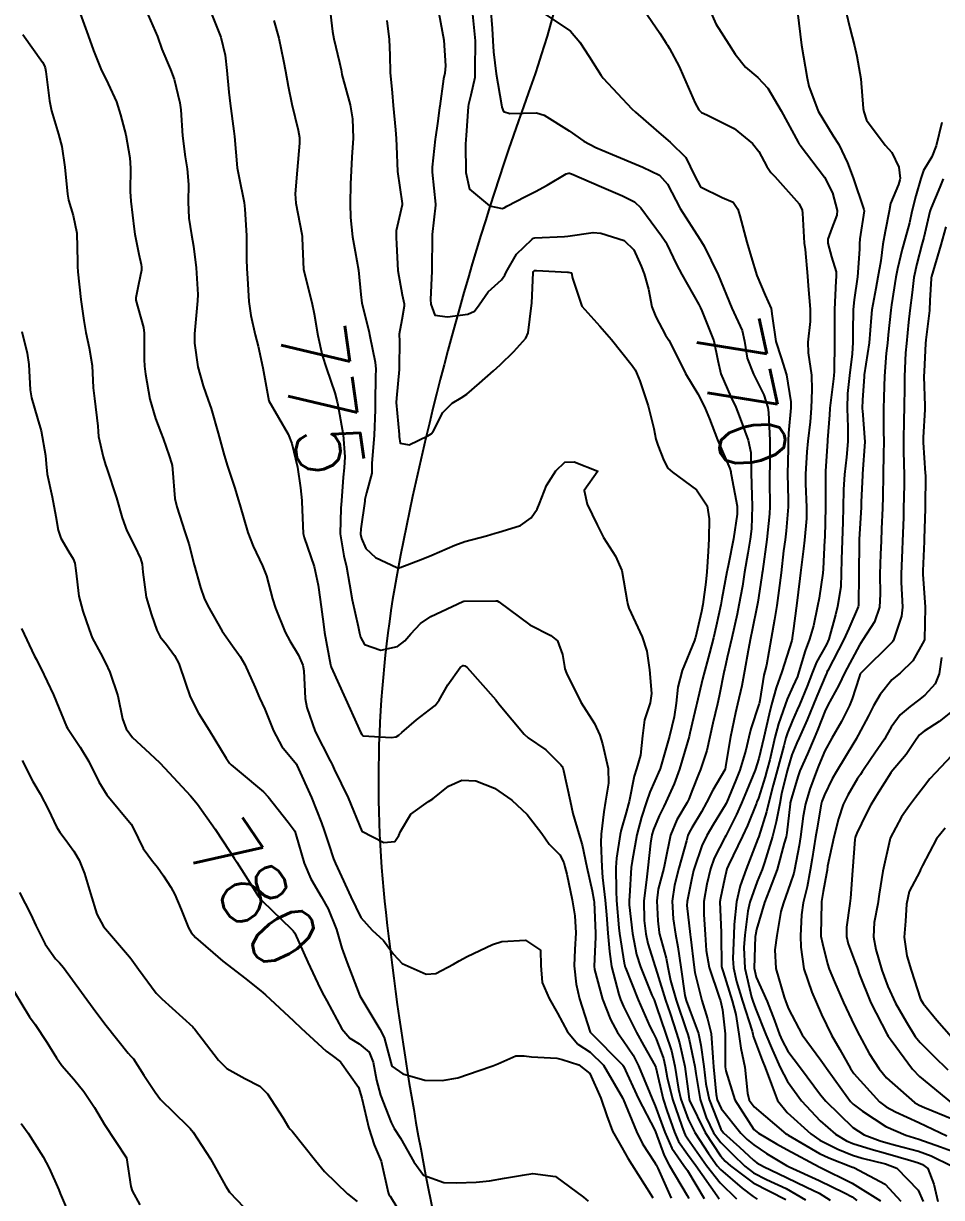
# Model space of a CAD drawing. Header units: metres. Extents: x 318500 to 325275, y 7408834 to 7428799.
# Drawn here: x 319879.8 to 319935.5, y 7411280 to 7411351.2 of the extents above; entities that cross this region are included whole.
import ezdxf
from ezdxf.enums import TextEntityAlignment as Align

# ---------------------------------------------------------------- set-up
doc = ezdxf.new("R2010")
doc.units = ezdxf.units.M
doc.header["$MEASUREMENT"] = 0
for name, color, linetype in [('Cotas', 45, 'Continuous'), ('Curvas de Nivel 1m', 11, 'Continuous'), ('Curvas de Nivel 5m', 15, 'Continuous'), ('Vias Secundárias', 230, 'Continuous')]:
    doc.layers.add(name, color=color, linetype=linetype)
doc.styles.add('Style-STANDARD', font='STANDARD.shx')

msp = doc.modelspace()

# ---------------------------------------------------------------- linework, layer by layer
at = {"layer": 'Curvas de Nivel 1m', "flags": 128}
for points, elevation in [([(319883.04, 7411352.48), (319883.763, 7411350.469), (319884.091, 7411349.554), (319884.531, 7411348.457), (319884.976, 7411347.549), (319885.481, 7411346.445), (319885.724, 7411345.667), (319886.042, 7411344.439), (319886.299, 7411343.054), (319886.33, 7411342.436), (319886.317, 7411341.007), (319886.358, 7411340.435), (319886.556, 7411338.731), (319886.601, 7411338.432), (319886.838, 7411337.21), (319886.983, 7411336.579), (319887.01, 7411336.427), (319887.003, 7411336.251), (319886.814, 7411335.372), (319886.66, 7411334.573), (319886.665, 7411334.431), (319886.792, 7411333.919), (319887.122, 7411332.771), (319887.152, 7411332.424), (319887.157, 7411330.827), (319887.178, 7411330.424), (319887.234, 7411329.931), (319887.503, 7411328.418), (319887.856, 7411327.26), (319888.169, 7411326.408), (319888.312, 7411326.032), (319888.676, 7411324.996), (319888.818, 7411324.545), (319888.856, 7411324.397), (319888.884, 7411324.179), (319889.031, 7411322.394), (319889.135, 7411321.89), (319889.63, 7411320.385), (319889.864, 7411319.643), (319890.197, 7411318.376), (319890.569, 7411317.003), (319890.806, 7411316.368), (319891.032, 7411315.886), (319891.893, 7411314.356), (319892.521, 7411313.463), (319892.992, 7411312.82), (319893.266, 7411312.339), (319893.883, 7411310.935), (319894.154, 7411310.325), (319894.47, 7411309.628), (319895.005, 7411308.312), (319895.505, 7411307.368), (319896.392, 7411306.291), (319896.429, 7411306.229), (319897.317, 7411304.281), (319897.914, 7411302.737), (319898.08, 7411302.273), (319898.361, 7411301.418), (319898.649, 7411300.561), (319898.76, 7411300.264), (319899.12, 7411299.477), (319899.694, 7411298.249), (319900.301, 7411297.003), (319900.989, 7411296.23), (319901.679, 7411295.614), (319902.276, 7411294.771), (319902.798, 7411294.205), (319904.26, 7411293.555), (319904.847, 7411293.595), (319905.92, 7411294.165), (319906.272, 7411294.376), (319906.755, 7411294.633), (319908.282, 7411295.365), (319908.859, 7411295.549), (319910.285, 7411295.617), (319911.199, 7411295.016), (319911.211, 7411294.096), (319911.297, 7411293.052), (319911.726, 7411292.088), (319912.227, 7411291.202), (319912.823, 7411290.071), (319913.457, 7411289.315), (319914.198, 7411288.825), (319915.009, 7411288.042), (319916.161, 7411286.069), (319916.179, 7411286.03), (319916.199, 7411285.99), (319917.011, 7411284.017), (319917.387, 7411283.275), (319918.112, 7411282.168), (319918.167, 7411282.055), (319918.199, 7411281.999), (319918.303, 7411281.801), (319919.121, 7411279.984)], 778), ([(319887.121, 7411352.347), (319887.965, 7411350.416), (319888.24, 7411349.649), (319888.764, 7411348.403), (319888.981, 7411347.815), (319889.325, 7411346.395), (319889.382, 7411345.965), (319889.494, 7411344.392), (319889.651, 7411343.123), (319889.767, 7411342.387), (319889.845, 7411341.437), (319889.828, 7411340.386), (319889.861, 7411339.389), (319890.025, 7411338.382), (319890.155, 7411337.693), (319890.322, 7411336.378), (319890.407, 7411334.775), (319890.394, 7411334.376), (319890.355, 7411333.938), (319890.216, 7411332.378), (319890.214, 7411331.827), (319890.41, 7411330.375), (319890.733, 7411329.241), (319891.048, 7411328.367), (319891.215, 7411327.863), (319891.652, 7411326.36), (319892.014, 7411325.019), (319892.208, 7411324.355), (319892.65, 7411323.027), (319892.868, 7411322.347), (319892.964, 7411322.016), (319893.453, 7411320.337), (319893.775, 7411319.506), (319894.347, 7411318.324), (319894.581, 7411317.715), (319894.94, 7411316.314), (319895.116, 7411315.747), (319895.703, 7411314.302), (319895.996, 7411313.769), (319896.516, 7411312.91), (319896.774, 7411312.287), (319896.84, 7411311.952), (319896.934, 7411310.285), (319897.028, 7411309.728), (319897.539, 7411308.279), (319898.432, 7411306.492), (319898.515, 7411306.353), (319898.562, 7411306.268), (319898.692, 7411306), (319899.532, 7411304.253), (319900.37, 7411302.24), (319901.692, 7411301.549), (319902.364, 7411301.597), (319902.604, 7411301.971), (319902.699, 7411302.207), (319903.328, 7411303.258), (319904.398, 7411304.034), (319904.501, 7411304.086), (319904.661, 7411304.186), (319905.616, 7411304.968), (319906.418, 7411305.332), (319907.271, 7411305.293), (319908.411, 7411304.835), (319909.46, 7411304.119), (319910.387, 7411303.249), (319911.273, 7411302.096), (319911.719, 7411301.445), (319912.357, 7411300.79), (319912.604, 7411300.328), (319912.671, 7411300.075), (319912.781, 7411299.636), (319913.121, 7411298.068), (319913.273, 7411297.098), (319913.342, 7411296.064), (319913.279, 7411295.064), (319913.243, 7411294.065), (319913.361, 7411292.956), (319913.555, 7411292.06), (319914.21, 7411290.05), (319916.19, 7411288.055), (319916.224, 7411287.995), (319917.135, 7411286.015), (319918.132, 7411284.112), (319918.176, 7411283.999), (319918.692, 7411282.568), (319918.993, 7411281.987), (319920.083, 7411280.142), (319920.184, 7411279.969)], 777), ([(319891.039, 7411352.297), (319891.818, 7411350.362), (319892.081, 7411349.278), (319892.172, 7411348.358), (319892.292, 7411347.035), (319892.371, 7411346.356), (319892.608, 7411344.68), (319892.646, 7411344.353), (319892.805, 7411342.457), (319892.82, 7411342.351), (319892.904, 7411341.951), (319893.221, 7411340.345), (319893.269, 7411339.949), (319893.369, 7411338.342), (319893.376, 7411336.883), (319893.393, 7411336.342), (319893.431, 7411335.731), (319893.5, 7411334.339), (319893.626, 7411333.499), (319893.895, 7411332.333), (319894.065, 7411331.632), (319894.349, 7411330.326), (319894.72, 7411328.32), (319895.893, 7411326.302), (319896.125, 7411325.739), (319896.462, 7411324.293), (319896.651, 7411323.052), (319896.717, 7411322.289), (319896.722, 7411322.206), (319896.803, 7411320.288), (319896.864, 7411320.031), (319897.473, 7411318.281), (319897.707, 7411317.145), (319897.833, 7411316.277), (319898.033, 7411314.78), (319898.103, 7411314.274), (319898.465, 7411312.316), (319898.475, 7411312.27), (319898.509, 7411312.178), (319899.363, 7411310.257), (319900.111, 7411308.589), (319900.27, 7411308.243), (319900.332, 7411308.125), (319900.448, 7411308.007), (319902.147, 7411307.914), (319902.447, 7411307.952), (319902.608, 7411308.049), (319902.787, 7411308.207), (319903.684, 7411308.976), (319904.471, 7411309.595), (319904.799, 7411309.861), (319905.046, 7411310.182), (319905.573, 7411311.095), (319906.325, 7411312.163), (319906.511, 7411312.272), (319906.612, 7411312.26), (319906.741, 7411312.157), (319908.481, 7411310.187), (319908.526, 7411310.13), (319908.744, 7411309.859), (319910.195, 7411308.113), (319910.448, 7411307.891), (319911.516, 7411307.169), (319912.432, 7411306.258), (319912.508, 7411306.156), (319912.549, 7411306.078), (319912.592, 7411305.913), (319912.991, 7411304.071), (319913.148, 7411303.309), (319913.528, 7411302.063), (319913.716, 7411301.412), (319914, 7411300.055), (319914.329, 7411298.624), (319914.435, 7411298.049), (319914.447, 7411297.92), (319914.538, 7411296.048), (319914.538, 7411295.797), (319914.456, 7411294.048), (319914.471, 7411293.844), (319914.962, 7411292.043), (319915.442, 7411290.817), (319915.86, 7411290.034), (319916.205, 7411289.534), (319916.821, 7411288.645), (319917.144, 7411288.016), (319917.814, 7411286.356), (319917.967, 7411286.003), (319918.154, 7411285.581), (319918.729, 7411283.991), (319919.157, 7411283.021), (319919.886, 7411281.973), (319920.105, 7411281.66), (319921.117, 7411279.96)], 776), ([(319898.402, 7411352.276), (319898.578, 7411350.713), (319898.657, 7411350.274), (319898.996, 7411348.843), (319899.108, 7411348.385), (319899.121, 7411348.268), (319899.15, 7411348.105), (319899.644, 7411346.26), (319899.793, 7411345.412), (319899.833, 7411344.256), (319899.761, 7411343.1), (319899.706, 7411342.258), (319899.671, 7411341.485), (319899.655, 7411340.258), (319899.682, 7411339.444), (319899.796, 7411338.256), (319899.955, 7411337.367), (319900.164, 7411336.25), (319900.293, 7411334.762), (319900.369, 7411334.246), (319900.775, 7411332.563), (319900.853, 7411332.239), (319901.178, 7411330.658), (319901.202, 7411330.233), (319901.182, 7411329.795), (319901.164, 7411328.233), (319901.17, 7411327.776), (319901.1, 7411326.234), (319900.963, 7411324.526), (319900.968, 7411324.236), (319900.961, 7411323.94), (319900.648, 7411322.752), (319900.551, 7411322.332), (319900.539, 7411322.242), (319900.298, 7411320.561), (319900.286, 7411320.245), (319900.336, 7411319.973), (319900.601, 7411319.363), (319901.187, 7411318.822), (319902.488, 7411318.212), (319902.589, 7411318.173), (319902.619, 7411318.18), (319902.693, 7411318.209), (319904.051, 7411318.739), (319904.598, 7411318.965), (319906.003, 7411319.568), (319906.606, 7411319.786), (319907.925, 7411320.14), (319908.454, 7411320.291), (319908.613, 7411320.333), (319909.976, 7411320.76), (319910.627, 7411321.237), (319910.987, 7411321.753), (319911.132, 7411322.103), (319911.567, 7411323.186), (319912.116, 7411324.088), (319912.675, 7411324.608), (319913.236, 7411324.632), (319914.67, 7411324.05), (319913.836, 7411322.878), (319914.033, 7411322.059), (319914.621, 7411320.801), (319915.02, 7411320.046), (319915.735, 7411318.902), (319916.118, 7411318.035), (319916.443, 7411316.15), (319916.467, 7411316.031), (319916.556, 7411315.747), (319917.349, 7411314.018), (319917.649, 7411313.141), (319917.793, 7411312.011), (319917.918, 7411310.579), (319917.85, 7411310.009), (319917.502, 7411308.977), (319917.372, 7411308.016), (319917.261, 7411306.841), (319917.015, 7411306.021), (319916.879, 7411305.567), (319916.569, 7411304.027), (319916.535, 7411303.891), (319916.39, 7411303.367), (319916.085, 7411302.322), (319916.02, 7411302.033), (319915.794, 7411300.597), (319915.761, 7411300.036), (319915.777, 7411298.586), (319915.809, 7411298.035), (319915.952, 7411296.377), (319915.99, 7411296.033), (319916.272, 7411294.231), (319916.307, 7411294.066), (319916.315, 7411294.029), (319916.351, 7411293.947), (319917.111, 7411292.017), (319917.831, 7411290.391), (319918.02, 7411290.003), (319918.087, 7411289.88), (319918.206, 7411289.634), (319918.648, 7411288.447), (319918.761, 7411287.991), (319918.876, 7411287.293), (319919.19, 7411285.985), (319919.757, 7411284.354), (319919.896, 7411283.974), (319919.969, 7411283.813), (319920.126, 7411283.579), (319921.264, 7411281.958), (319922.095, 7411280.92), (319923.083, 7411279.935)], 774), ([(319907.04, 7411352.16), (319907.236, 7411350.157), (319907.203, 7411348.367), (319907.211, 7411348.157), (319907.218, 7411347.925), (319906.97, 7411346.846), (319906.828, 7411346.296), (319906.808, 7411346.162), (319906.683, 7411344.415), (319906.66, 7411344.164), (319906.638, 7411343.875), (319906.671, 7411342.164), (319906.895, 7411341.16), (319908.109, 7411340.142), (319908.878, 7411339.99), (319908.983, 7411340.024), (319909.16, 7411340.127), (319910.289, 7411340.716), (319910.893, 7411341.006), (319911.604, 7411341.395), (319912.743, 7411342.083), (319912.911, 7411342.134), (319912.959, 7411342.127), (319913.077, 7411342.077), (319914.899, 7411341.295), (319916.17, 7411340.758), (319916.885, 7411340.381), (319917.281, 7411340.024), (319918.531, 7411338.329), (319918.759, 7411338.001), (319918.791, 7411337.943), (319918.848, 7411337.814), (319919.435, 7411336.59), (319919.757, 7411335.986), (319920.803, 7411334.156), (319920.894, 7411333.969), (319920.979, 7411333.787), (319921.694, 7411331.961), (319921.94, 7411330.776), (319922.126, 7411329.956), (319922.729, 7411328.559), (319923.029, 7411327.945), (319923.238, 7411327.416), (319923.791, 7411325.933), (319923.938, 7411325.187), (319923.958, 7411323.931), (319924.004, 7411322.575), (319924.037, 7411321.929), (319923.992, 7411320.557), (319923.904, 7411319.931), (319923.756, 7411319.087), (319923.569, 7411317.935), (319923.433, 7411317.081), (319923.229, 7411315.94), (319923.115, 7411315.379), (319922.791, 7411313.946), (319922.518, 7411312.761), (319922.362, 7411312.101), (319922.33, 7411311.952), (319922.022, 7411310.42), (319921.921, 7411309.956), (319921.645, 7411308.775), (319921.465, 7411307.96), (319921.275, 7411307.128), (319920.903, 7411305.965), (319920.762, 7411305.629), (319920.412, 7411304.753), (319920.195, 7411304.181), (319920.088, 7411303.975), (319919.454, 7411302.914), (319919.076, 7411301.989), (319918.751, 7411300.392), (319918.666, 7411299.995), (319918.331, 7411298.711), (319918.239, 7411298.001), (319918.302, 7411296.787), (319918.389, 7411296.096), (319918.412, 7411295.998), (319918.822, 7411294.538), (319918.92, 7411293.99), (319919.069, 7411293.177), (319919.411, 7411291.982), (319920.056, 7411290.129), (319920.111, 7411289.971), (319920.134, 7411289.896), (319920.206, 7411289.603), (319920.547, 7411287.966), (319920.605, 7411287.544), (319920.869, 7411285.963), (319921.237, 7411284.866), (319921.686, 7411283.954), (319922.124, 7411283.353), (319922.829, 7411282.651), (319923.585, 7411281.928), (319924.104, 7411281.528), (319924.888, 7411281.118), (319926.09, 7411280.563), (319927.257, 7411279.878)], 771), ([(319917.462, 7411352.024), (319918.426, 7411350.602), (319918.808, 7411350.003), (319918.885, 7411349.879), (319919.007, 7411349.673), (319919.592, 7411348.587), (319919.874, 7411347.987), (319920.569, 7411346.373), (319920.785, 7411345.973), (319920.957, 7411345.794), (319921.271, 7411345.651), (319922.943, 7411344.835), (319924.051, 7411343.933), (319924.428, 7411343.43), (319924.916, 7411342.537), (319925.168, 7411342.172), (319925.404, 7411341.913), (319926.886, 7411340.273), (319927.052, 7411339.888), (319927.074, 7411339.691), (319927.189, 7411337.887), (319927.234, 7411337.498), (319927.378, 7411335.885), (319927.42, 7411335.285), (319927.551, 7411333.882), (319927.546, 7411333.125), (319927.394, 7411331.884), (319927.422, 7411331.225), (319927.617, 7411329.881), (319927.637, 7411328.981), (319927.599, 7411327.881), (319927.546, 7411327.043), (319927.401, 7411325.883), (319927.339, 7411325.228), (319927.254, 7411323.884), (319927.255, 7411323.29), (319927.326, 7411321.883), (319927.315, 7411321.198), (319927.199, 7411319.884), (319927.148, 7411319.341), (319926.965, 7411317.886), (319926.922, 7411317.549), (319926.718, 7411315.888), (319926.701, 7411315.746), (319926.54, 7411314.524), (319926.463, 7411313.959), (319926.454, 7411313.891), (319926.43, 7411313.793), (319925.824, 7411311.9), (319925.485, 7411310.916), (319925.205, 7411309.909), (319925.06, 7411309.323), (319924.729, 7411307.916), (319924.437, 7411306.644), (319924.208, 7411305.923), (319923.682, 7411304.66), (319923.379, 7411303.935), (319923.077, 7411303.253), (319922.424, 7411301.949), (319922.369, 7411301.85), (319921.726, 7411300.586), (319921.504, 7411299.958), (319921.28, 7411299.016), (319921.103, 7411297.962), (319921.092, 7411297.178), (319921.187, 7411295.961), (319921.241, 7411295), (319921.423, 7411293.958), (319922.036, 7411292.16), (319922.105, 7411291.951), (319922.232, 7411291.404), (319922.398, 7411289.947), (319922.385, 7411288.14), (319922.393, 7411287.947), (319922.433, 7411287.7), (319922.969, 7411285.938), (319924.134, 7411284.155), (319924.413, 7411283.916), (319925.503, 7411283.278), (319926.12, 7411282.934), (319928.091, 7411281.89), (319928.11, 7411281.881), (319928.137, 7411281.87), (319930.096, 7411280.893), (319931.807, 7411279.814)], 768), ([(319901.883, 7411351.372), (319902.026, 7411350.225), (319902.061, 7411349.285), (319902.075, 7411348.224), (319902.192, 7411347.002), (319902.267, 7411346.22), (319902.406, 7411344.75), (319902.452, 7411344.217), (319902.464, 7411343.756), (319902.531, 7411342.216), (319902.805, 7411340.288), (319902.807, 7411340.211), (319902.444, 7411338.628), (319902.438, 7411338.216), (319902.461, 7411337.83), (319902.55, 7411336.214), (319902.808, 7411334.742), (319902.929, 7411334.209), (319902.937, 7411334.069), (319902.785, 7411333.228), (319902.623, 7411332.361), (319902.629, 7411332.212), (319902.644, 7411332.087), (319902.616, 7411330.212), (319902.455, 7411328.483), (319902.45, 7411328.214), (319902.628, 7411326.274), (319902.628, 7411326.211), (319902.628, 7411326.15), (319902.685, 7411325.748), (319903.237, 7411325.652), (319904.355, 7411326.193), (319904.571, 7411326.312), (319904.694, 7411326.469), (319905.279, 7411327.614), (319905.834, 7411328.173), (319906.39, 7411328.5), (319906.728, 7411328.722), (319907.498, 7411329.389), (319908.348, 7411330.136), (319908.754, 7411330.498), (319909.576, 7411331.308), (319910.305, 7411332.115), (319910.443, 7411332.445), (319910.656, 7411334.111), (319910.666, 7411334.248), (319910.744, 7411336.111), (319910.769, 7411336.173), (319910.831, 7411336.214), (319910.95, 7411336.227), (319912.83, 7411336.128), (319912.872, 7411336.121), (319913.071, 7411336.076), (319913.136, 7411335.765), (319913.709, 7411334.066), (319914.782, 7411332.855), (319915.507, 7411332.043), (319916.754, 7411330.471), (319916.928, 7411330.204), (319917.015, 7411330.026), (319917.222, 7411329.544), (319917.728, 7411328.015), (319918.059, 7411326.65), (319918.196, 7411326.007), (319918.305, 7411325.625), (319918.677, 7411324.7), (319918.92, 7411324.244), (319919.197, 7411323.992), (319920.654, 7411322.92), (319921.304, 7411321.963), (319921.42, 7411321.17), (319921.409, 7411319.962), (319921.367, 7411319.197), (319921.278, 7411317.963), (319921.223, 7411317.321), (319921.04, 7411315.965), (319920.964, 7411315.556), (319920.584, 7411313.969), (319920.572, 7411313.927), (319920.528, 7411313.802), (319919.781, 7411311.981), (319919.524, 7411310.955), (319919.426, 7411309.986), (319919.299, 7411309.156), (319919.009, 7411307.992), (319918.445, 7411306.015), (319918.443, 7411306), (319918.43, 7411305.97), (319917.824, 7411304.594), (319917.616, 7411304.012), (319917.314, 7411303.088), (319917.036, 7411302.02), (319916.743, 7411300.414), (319916.7, 7411300.025), (319916.594, 7411298.296), (319916.576, 7411298.026), (319916.58, 7411297.762), (319916.782, 7411296.023), (319917.017, 7411294.759), (319917.25, 7411294.015), (319917.953, 7411292.296), (319918.077, 7411292.002), (319918.234, 7411291.589), (319918.778, 7411289.991), (319919.128, 7411288.915), (319919.348, 7411287.983), (319919.553, 7411286.596), (319919.699, 7411285.977), (319920.142, 7411284.776), (319920.548, 7411283.966), (319921.387, 7411282.687), (319921.903, 7411281.952), (319922.106, 7411281.713), (319923.427, 7411280.592), (319924.083, 7411280.093), (319924.326, 7411279.916)], 773), ([(319905.035, 7411351.831), (319905.328, 7411350.185), (319905.437, 7411348.626), (319905.386, 7411348.184), (319905.322, 7411347.848), (319905.083, 7411346.188), (319905.07, 7411346.077), (319904.944, 7411345.128), (319904.821, 7411344.302), (319904.805, 7411344.191), (319904.618, 7411342.488), (319904.616, 7411342.193), (319904.834, 7411340.237), (319904.832, 7411340.19), (319904.631, 7411338.414), (319904.618, 7411338.192), (319904.613, 7411336.411), (319904.606, 7411336.192), (319904.527, 7411334.469), (319904.553, 7411334.192), (319904.79, 7411333.506), (319905.546, 7411333.421), (319906.791, 7411333.58), (319907.186, 7411333.763), (319907.48, 7411334.15), (319908.023, 7411334.93), (319908.823, 7411335.656), (319909.023, 7411335.932), (319909.107, 7411336.127), (319909.741, 7411337.221), (319910.677, 7411338.112), (319910.774, 7411338.187), (319910.852, 7411338.214), (319912.643, 7411338.293), (319912.853, 7411338.312), (319914.395, 7411338.519), (319914.857, 7411338.491), (319916.26, 7411338.036), (319916.845, 7411337.483), (319917.297, 7411336.485), (319917.472, 7411336.02), (319917.745, 7411335.088), (319917.953, 7411334.013), (319918.193, 7411333.411), (319918.775, 7411332.304), (319918.888, 7411332.114), (319918.965, 7411331.997), (319919.578, 7411330.808), (319919.993, 7411329.981), (319920.732, 7411328.748), (319921.135, 7411327.966), (319921.434, 7411327.238), (319921.929, 7411325.958), (319922.673, 7411324.228), (319922.737, 7411324.015), (319922.743, 7411323.949), (319922.751, 7411323.866), (319923.111, 7411321.943), (319923.124, 7411321.452), (319922.898, 7411319.946), (319922.595, 7411318.428), (319922.505, 7411318.036), (319922.484, 7411317.951), (319922.193, 7411316.327), (319922.122, 7411315.954), (319921.845, 7411314.652), (319921.687, 7411313.958), (319921.45, 7411313.031), (319921.153, 7411311.964), (319921.022, 7411311.445), (319920.668, 7411309.968), (319920.632, 7411309.814), (319920.467, 7411309.124), (319920.249, 7411308.177), (319920.199, 7411307.974), (319920.105, 7411307.634), (319919.625, 7411305.982), (319919.304, 7411305.1), (319918.8, 7411303.994), (319918.664, 7411303.728), (319918.388, 7411303.17), (319918.039, 7411302.341), (319917.945, 7411302.006), (319917.862, 7411301.505), (319917.705, 7411300.01), (319917.613, 7411299.284), (319917.463, 7411298.013), (319917.487, 7411296.827), (319917.584, 7411296.011), (319917.705, 7411295.429), (319918.143, 7411294.002), (319918.264, 7411293.625), (319918.782, 7411291.992), (319919.046, 7411291.169), (319919.447, 7411289.981), (319919.623, 7411289.397), (319919.941, 7411287.974), (319920.165, 7411286.312), (319920.209, 7411285.97), (319920.231, 7411285.897), (319921.178, 7411283.96), (319922.116, 7411282.544), (319922.4, 7411282.233), (319922.718, 7411281.941), (319924.095, 7411280.923), (319926.06, 7411279.911)], 772), ([(319911.183, 7411351.963), (319913.02, 7411350.729), (319913.582, 7411350.071), (319914.144, 7411349.205), (319914.865, 7411348.052), (319914.988, 7411347.894), (319916.733, 7411346.032), (319916.957, 7411345.817), (319918.213, 7411344.739), (319918.932, 7411344.106), (319919.066, 7411343.998), (319920.003, 7411343.066), (319920.537, 7411341.976), (319920.9, 7411341.295), (319922.207, 7411340.64), (319922.886, 7411340.357), (319923.163, 7411339.946), (319923.284, 7411339.534), (319923.7, 7411337.937), (319923.963, 7411337.055), (319924.305, 7411335.928), (319924.812, 7411334.721), (319925.175, 7411333.914), (319925.247, 7411333.46), (319925.468, 7411331.91), (319925.789, 7411330.933), (319926.106, 7411329.9), (319926.363, 7411328.258), (319926.364, 7411327.895), (319926.228, 7411326.366), (319926.214, 7411325.897), (319926.209, 7411325.421), (319926.161, 7411323.898), (319926.214, 7411322.329), (319926.209, 7411321.896), (319926.08, 7411320.436), (319926.022, 7411319.899), (319925.936, 7411319.233), (319925.777, 7411317.902), (319925.647, 7411316.83), (319925.519, 7411315.906), (319925.38, 7411315.075), (319925.172, 7411313.91), (319924.894, 7411312.294), (319924.789, 7411311.916), (319924.731, 7411311.692), (319924.484, 7411310.156), (319924.448, 7411309.953), (319924.441, 7411309.921), (319923.943, 7411308.443), (319923.818, 7411307.929), (319923.648, 7411307.138), (319923.286, 7411305.937), (319923.043, 7411305.318), (319922.467, 7411303.949), (319922.444, 7411303.905), (319922.398, 7411303.814), (319921.686, 7411302.651), (319921.273, 7411301.961), (319920.982, 7411301.346), (319920.504, 7411299.968), (319920.471, 7411299.845), (319920.34, 7411299.28), (319920.081, 7411297.974), (319920.072, 7411297.729), (319920.275, 7411295.97), (319920.274, 7411295.954), (319920.289, 7411295.832), (319920.502, 7411293.968), (319920.56, 7411293.673), (319920.984, 7411291.963), (319921.328, 7411290.855), (319921.551, 7411289.957), (319921.647, 7411288.504), (319921.682, 7411287.955), (319921.84, 7411286.278), (319921.902, 7411285.953), (319922.152, 7411285.426), (319923.335, 7411283.932), (319923.731, 7411283.531), (319924.123, 7411283.209), (319924.904, 7411282.695), (319926.111, 7411281.972), (319926.276, 7411281.888), (319928.098, 7411281.054), (319929.627, 7411280.307), (319930.083, 7411280.071), (319930.377, 7411279.836)], 769), ([(319921.476, 7411351.966), (319921.822, 7411351.168), (319922.618, 7411349.954), (319923.004, 7411349.349), (319923.614, 7411348.559), (319924.365, 7411347.929), (319924.98, 7411347.269), (319925.793, 7411345.908), (319926.826, 7411343.997), (319926.878, 7411343.891), (319926.898, 7411343.859), (319926.929, 7411343.823), (319928.419, 7411341.875), (319928.896, 7411340.926), (319929.18, 7411339.865), (319929.165, 7411339.577), (319928.864, 7411338.792), (319928.612, 7411338.114), (319928.613, 7411337.872), (319928.842, 7411337.059), (319929.116, 7411336.149), (319929.127, 7411335.866), (319929.101, 7411335.591), (319929.026, 7411333.867), (319929.02, 7411333.643), (319929.017, 7411331.866), (319928.995, 7411330.109), (319928.978, 7411329.867), (319928.953, 7411329.661), (319928.741, 7411327.87), (319928.741, 7411327.849), (319928.714, 7411327.471), (319928.602, 7411325.96), (319928.599, 7411325.871), (319928.484, 7411324.06), (319928.48, 7411323.872), (319928.473, 7411322.041), (319928.474, 7411321.872), (319928.425, 7411320.059), (319928.418, 7411319.872), (319928.333, 7411318.132), (319928.306, 7411317.873), (319928.089, 7411316.353), (319927.999, 7411315.876), (319927.742, 7411314.678), (319927.509, 7411313.88), (319927.248, 7411313.158), (319926.861, 7411311.886), (319926.775, 7411311.618), (319926.497, 7411311.012), (319926.148, 7411310.232), (319926.02, 7411309.897), (319925.625, 7411308.74), (319925.401, 7411307.906), (319925.09, 7411306.564), (319924.921, 7411305.913), (319924.814, 7411305.525), (319924.405, 7411304.231), (319924.317, 7411304.006), (319924.284, 7411303.922), (319923.735, 7411302.575), (319923.436, 7411301.934), (319922.587, 7411300.181), (319922.5, 7411299.948), (319922.341, 7411299.317), (319922.099, 7411298.177), (319922.076, 7411297.952), (319922.147, 7411296.097), (319922.15, 7411295.951), (319922.172, 7411294.05), (319922.189, 7411293.951), (319922.266, 7411293.7), (319922.81, 7411291.941), (319923.04, 7411291.126), (319923.224, 7411289.935), (319923.338, 7411289.07), (319923.586, 7411287.929), (319923.742, 7411286.35), (319923.852, 7411285.925), (319924.154, 7411285.522), (319926.073, 7411283.891), (319926.105, 7411283.866), (319926.13, 7411283.855), (319926.214, 7411283.804), (319928.118, 7411282.696), (319928.675, 7411282.421), (319930.11, 7411281.864), (319930.127, 7411281.856), (319930.201, 7411281.839), (319932.095, 7411280.833), (319933.041, 7411279.8)], 767), ([(319926.77, 7411351.894), (319927.01, 7411349.89), (319927.371, 7411347.886), (319927.472, 7411347.396), (319928.029, 7411345.879), (319928.938, 7411344.389), (319929.275, 7411343.865), (319929.818, 7411342.755), (319930.146, 7411341.851), (319930.806, 7411339.916), (319930.817, 7411339.841), (319930.556, 7411338.143), (319930.527, 7411337.845), (319930.526, 7411337.524), (319930.416, 7411335.846), (319930.206, 7411334.452), (319930.153, 7411333.85), (319930.132, 7411332.497), (319930.128, 7411331.85), (319930.083, 7411331.17), (319929.923, 7411329.852), (319929.813, 7411328.775), (319929.786, 7411327.854), (319929.828, 7411326.729), (319929.821, 7411325.853), (319929.739, 7411324.913), (319929.627, 7411323.856), (319929.573, 7411322.94), (319929.546, 7411321.856), (319929.516, 7411320.967), (319929.478, 7411319.857), (319929.445, 7411318.704), (319929.428, 7411317.857), (319929.395, 7411317.041), (319929.206, 7411315.86), (319929.074, 7411315.341), (319928.673, 7411313.868), (319928.527, 7411313.546), (319927.92, 7411312.472), (319927.681, 7411311.878), (319927.36, 7411311.018), (319926.888, 7411309.886), (319926.765, 7411309.598), (319926.466, 7411308.94), (319926.161, 7411308.188), (319926.078, 7411307.896), (319925.954, 7411307.407), (319925.542, 7411305.903), (319925.307, 7411305.017), (319925.023, 7411303.911), (319924.892, 7411303.413), (319924.423, 7411301.919), (319924.369, 7411301.776), (319923.66, 7411299.93), (319923.309, 7411298.91), (319923.077, 7411297.939), (319922.944, 7411296.584), (319922.913, 7411295.941), (319922.852, 7411294.517), (319922.888, 7411293.941), (319923.074, 7411293.122), (319923.447, 7411291.932), (319924.035, 7411290.1), (319924.075, 7411289.922), (319924.092, 7411289.805), (319924.206, 7411289.481), (319924.633, 7411288.352), (319924.815, 7411287.911), (319925.202, 7411286.878), (319925.558, 7411285.899), (319926.149, 7411285.177), (319927.583, 7411283.875), (319928.126, 7411283.502), (319929.219, 7411282.951), (319930.117, 7411282.584), (319930.698, 7411282.413), (319932.113, 7411282.074), (319932.79, 7411281.803), (319934.09, 7411280.477), (319934.399, 7411279.785)], 766), ([(319879.802, 7411350.522), (319880.993, 7411348.848), (319881.121, 7411348.638), (319881.169, 7411348.507), (319881.209, 7411348.284), (319881.419, 7411346.503), (319881.549, 7411345.903), (319881.97, 7411344.494), (319882.163, 7411343.732), (319882.352, 7411342.488), (319882.511, 7411340.86), (319882.584, 7411340.484), (319882.866, 7411339.549), (319883.081, 7411338.477), (319883.11, 7411336.753), (319883.117, 7411336.476), (319883.148, 7411336.152), (319883.324, 7411334.472), (319883.503, 7411333.191), (319883.627, 7411332.467), (319883.834, 7411331.537), (319884.006, 7411330.461), (319884.076, 7411329.113), (319884.146, 7411328.459), (319884.357, 7411326.793), (319884.374, 7411326.455), (319884.394, 7411326.161), (319884.675, 7411324.933), (319884.817, 7411324.449), (319884.889, 7411324.225), (319885.476, 7411322.442), (319885.837, 7411321.222), (319886.118, 7411320.435), (319886.601, 7411319.489), (319886.938, 7411318.769), (319887.032, 7411318.423), (319887.077, 7411317.929), (319887.293, 7411316.419), (319887.611, 7411315.347), (319887.938, 7411314.409), (319888.142, 7411314.022), (319888.521, 7411313.547), (319889.005, 7411312.883), (319889.266, 7411312.389), (319889.664, 7411311.211), (319889.947, 7411310.378), (319890.465, 7411309.39), (319891.1, 7411308.364), (319892.129, 7411306.657), (319892.336, 7411306.351), (319892.428, 7411306.249), (319892.918, 7411305.847), (319894.404, 7411304.61), (319894.682, 7411304.316), (319895.903, 7411302.772), (319896.258, 7411302.292), (319896.302, 7411302.223), (319896.367, 7411302.034), (319896.861, 7411300.285), (319897.273, 7411299.344), (319897.888, 7411298.274), (319898.309, 7411297.528), (319898.828, 7411296.262), (319899.157, 7411295.135), (319899.463, 7411294.252), (319900.24, 7411292.24), (319901.449, 7411290.221), (319901.705, 7411289.717), (319902.114, 7411288.211), (319902.187, 7411287.984), (319902.856, 7411287.527), (319904.174, 7411287.141), (319905.241, 7411287.107), (319906.177, 7411287.287), (319906.833, 7411287.498), (319908.188, 7411287.967), (319908.309, 7411288.008), (319908.606, 7411288.126), (319909.703, 7411288.607), (319910.195, 7411288.617), (319910.65, 7411288.559), (319912.194, 7411288.476), (319912.511, 7411288.393), (319913.528, 7411288.06), (319914.183, 7411287.551), (319914.843, 7411286.043), (319915.217, 7411284.966), (319915.554, 7411284.036), (319916.12, 7411283.058), (319916.495, 7411282.405), (319916.724, 7411282.021), (319917.889, 7411280.197), (319918.009, 7411280.001)], 779), ([(319935.528, 7411345.204), (319935.192, 7411343.786), (319934.923, 7411343.121), (319934.418, 7411342.292), (319934.253, 7411341.797), (319933.95, 7411340.744), (319933.716, 7411339.802), (319933.558, 7411339.115), (319933.208, 7411337.806), (319933.133, 7411337.522), (319932.835, 7411336.322), (319932.734, 7411335.811), (319932.47, 7411334.151), (319932.427, 7411333.816), (319932.28, 7411332.315), (319932.23, 7411331.818), (319932.162, 7411331.217), (319932.056, 7411329.82), (319932.01, 7411328.541), (319931.986, 7411327.821), (319931.992, 7411326.53), (319932.009, 7411325.82), (319931.996, 7411325.134), (319931.967, 7411323.821), (319931.946, 7411322.525), (319931.921, 7411321.821), (319931.873, 7411320.569), (319931.841, 7411319.822), (319931.806, 7411319.026), (319931.773, 7411317.822), (319931.79, 7411316.603), (319931.74, 7411315.822), (319931.449, 7411314.924), (319930.743, 7411313.837), (319930.527, 7411313.516), (319929.641, 7411311.853), (319929.279, 7411311.078), (319928.616, 7411309.868), (319928.567, 7411309.78), (319928.476, 7411309.585), (319927.982, 7411308.35), (319927.793, 7411307.877), (319927.391, 7411306.93), (319926.925, 7411305.885), (319926.788, 7411305.523), (319926.405, 7411304.236), (319926.337, 7411303.955), (319926.327, 7411303.891), (319926.134, 7411302.133), (319926.084, 7411301.894), (319925.975, 7411301.505), (319925.538, 7411299.902), (319925.065, 7411298.643), (319924.782, 7411297.913), (319924.295, 7411296.274), (319924.224, 7411295.921), (319924.215, 7411295.847), (319924.152, 7411293.922), (319924.262, 7411293.375), (319924.934, 7411291.91), (319925.373, 7411290.752), (319925.692, 7411289.898), (319925.848, 7411289.537), (319926.2, 7411288.899), (319926.949, 7411287.882), (319928.166, 7411286.248), (319928.489, 7411285.865), (319930.136, 7411284.261), (319930.809, 7411283.83), (319931.78, 7411283.468), (319932.126, 7411283.367), (319932.723, 7411283.205), (319934.12, 7411282.836), (319934.891, 7411282.552), (319936.112, 7411281.935)], 764), ([(319935.607, 7411341.78), (319935.416, 7411341.269), (319934.884, 7411340.027), (319934.811, 7411339.861), (319934.794, 7411339.791), (319934.431, 7411338.22), (319934.324, 7411337.795), (319934.003, 7411336.634), (319933.837, 7411335.8), (319933.725, 7411334.892), (319933.592, 7411333.802), (319933.501, 7411333.091), (319933.376, 7411331.804), (319933.333, 7411331.235), (319933.268, 7411329.805), (319933.26, 7411329.287), (319933.237, 7411327.805), (319933.222, 7411327.295), (319933.199, 7411325.805), (319933.211, 7411325.278), (319933.241, 7411323.804), (319933.24, 7411323.225), (319933.211, 7411321.804), (319933.196, 7411321.24), (319933.152, 7411319.805), (319933.13, 7411319.28), (319933.057, 7411317.805), (319933.065, 7411317.323), (319933.143, 7411315.804), (319933.087, 7411315.27), (319932.602, 7411313.809), (319932.576, 7411313.763), (319932.529, 7411313.715), (319930.645, 7411311.838), (319930.586, 7411311.762), (319930.506, 7411311.563), (319930.082, 7411310.25), (319929.921, 7411309.848), (319929.439, 7411308.881), (319928.849, 7411307.864), (319928.442, 7411307.108), (319928.065, 7411306.242), (319927.922, 7411305.875), (319927.522, 7411304.77), (319927.269, 7411303.881), (319927.129, 7411303.142), (319926.958, 7411301.884), (319926.879, 7411301.37), (319926.602, 7411299.887), (319926.553, 7411299.681), (319926.337, 7411299.049), (319925.924, 7411297.896), (319925.775, 7411297.361), (319925.517, 7411295.902), (319925.408, 7411295.03), (319925.456, 7411293.902), (319925.961, 7411292.177), (319926.069, 7411291.893), (319926.234, 7411291.468), (319927.052, 7411289.882), (319928.195, 7411288.341), (319928.395, 7411288.07), (319928.533, 7411287.865), (319929.458, 7411286.564), (319929.997, 7411285.842), (319930.158, 7411285.685), (319930.72, 7411285.263), (319932.138, 7411284.333), (319933.354, 7411283.798), (319934.128, 7411283.565), (319935.453, 7411283.1), (319936.121, 7411282.863)], 763), ([(319935.78, 7411338.863), (319935.474, 7411337.781), (319934.9, 7411335.859), (319934.886, 7411335.789), (319934.878, 7411335.741), (319934.809, 7411334.409), (319934.78, 7411333.81), (319934.777, 7411333.79), (319934.553, 7411332.012), (319934.532, 7411331.792), (319934.448, 7411330.099), (319934.445, 7411329.793), (319934.505, 7411328.01), (319934.501, 7411327.792), (319934.392, 7411326.095), (319934.394, 7411325.793), (319934.523, 7411323.94), (319934.529, 7411323.791), (319934.512, 7411321.921), (319934.508, 7411321.791), (319934.457, 7411319.947), (319934.454, 7411319.792), (319934.374, 7411318.01), (319934.379, 7411317.792), (319934.516, 7411315.835), (319934.519, 7411315.79), (319934.469, 7411313.852), (319934.458, 7411313.791), (319933.765, 7411312.55), (319933.003, 7411311.805), (319932.717, 7411311.597), (319932.504, 7411311.398), (319931.793, 7411310.518), (319931.392, 7411309.826), (319931.08, 7411309.222), (319930.453, 7411308.049), (319930.381, 7411307.911), (319930.347, 7411307.842), (319930.185, 7411307.581), (319929.147, 7411305.859), (319928.883, 7411305.403), (319928.408, 7411304.431), (319928.249, 7411304.025), (319928.21, 7411303.872), (319927.943, 7411302.308), (319927.878, 7411301.875), (319927.665, 7411300.569), (319927.552, 7411299.878), (319927.354, 7411298.86), (319927.13, 7411297.882), (319927.026, 7411297.166), (319926.958, 7411295.883), (319926.975, 7411295.191), (319927.166, 7411293.881), (319927.653, 7411292.472), (319927.916, 7411291.873), (319928.229, 7411291.11), (319928.839, 7411289.861), (319929.342, 7411288.994), (319929.984, 7411287.843), (319930.186, 7411287.541), (319931.755, 7411285.816), (319932.156, 7411285.516), (319932.729, 7411285.226), (319934.142, 7411284.562), (319935.838, 7411283.764)], 762), ([(319879.733, 7411314.518), (319880.513, 7411312.849), (319880.635, 7411312.632), (319880.701, 7411312.507), (319880.892, 7411312.116), (319881.66, 7411310.492), (319882.451, 7411308.579), (319882.504, 7411308.479), (319883.289, 7411307.318), (319883.798, 7411306.459), (319884.412, 7411305.226), (319884.9, 7411304.445), (319886.373, 7411302.65), (319886.504, 7411302.428), (319887.11, 7411301.172), (319887.676, 7411300.41), (319887.98, 7411300.041), (319888.337, 7411299.532), (319888.771, 7411298.838), (319889.013, 7411298.39), (319889.413, 7411297.489), (319889.846, 7411296.377), (319890.003, 7411296.09), (319890.284, 7411295.781), (319891.94, 7411294.353), (319892.266, 7411294.092), (319893.245, 7411293.345), (319894.243, 7411292.547), (319894.511, 7411292.316), (319896.217, 7411290.736), (319896.688, 7411290.285), (319898.196, 7411288.886), (319898.554, 7411288.625), (319899.066, 7411288.257), (319900.167, 7411286.716), (319900.304, 7411286.238), (319900.354, 7411286.04), (319900.779, 7411284.23), (319901.115, 7411283.22), (319901.542, 7411282.219), (319901.959, 7411280.334), (319902.002, 7411280.211), (319902.078, 7411280.096), (319903.232, 7411278.198)], 781), ([(319935.51, 7411312.766), (319935.367, 7411311.777), (319935.117, 7411311.164), (319934.49, 7411310.48), (319934.107, 7411310.172), (319933.606, 7411309.799), (319933.001, 7411309.276), (319932.461, 7411308.538), (319932.202, 7411308.066), (319932.052, 7411307.816), (319931.245, 7411306.635), (319930.702, 7411305.836), (319930.589, 7411305.676), (319930.424, 7411305.418), (319929.833, 7411304.424), (319929.555, 7411303.853), (319929.26, 7411302.984), (319928.98, 7411301.861), (319928.605, 7411300.118), (319928.566, 7411299.867), (319928.543, 7411299.671), (319928.331, 7411298.575), (319928.23, 7411297.962), (319928.222, 7411297.871), (319928.195, 7411295.968), (319928.2, 7411295.871), (319928.285, 7411295.419), (319928.597, 7411294.189), (319928.706, 7411293.863), (319929.027, 7411293.09), (319929.575, 7411291.85), (319930.219, 7411290.465), (319930.536, 7411289.835), (319931.132, 7411288.759), (319931.726, 7411287.817), (319932.182, 7411287.286), (319933.875, 7411285.793), (319934.157, 7411285.62), (319934.469, 7411285.472), (319936.146, 7411284.8)], 761), ([(319879.764, 7411306.517), (319880.411, 7411305.249), (319880.849, 7411304.503), (319881.361, 7411303.519), (319881.845, 7411302.488), (319882.044, 7411302.163), (319882.363, 7411301.744), (319882.896, 7411301.013), (319883.217, 7411300.467), (319883.543, 7411299.667), (319883.909, 7411298.456), (319884.301, 7411297.194), (319884.703, 7411296.446), (319886.272, 7411294.609), (319886.351, 7411294.509), (319886.41, 7411294.428), (319886.818, 7411293.865), (319887.899, 7411292.405), (319888.235, 7411292.07), (319890.103, 7411290.372), (319890.156, 7411290.317), (319890.209, 7411290.253), (319891.672, 7411288.355), (319892.182, 7411287.843), (319893.264, 7411287.244), (319894.167, 7411286.769), (319894.64, 7411286.313), (319895.569, 7411284.868), (319895.914, 7411284.293), (319896.008, 7411284.171), (319896.128, 7411284.044), (319897.559, 7411282.276), (319898.1, 7411281.59), (319899.495, 7411280.249), (319900.073, 7411279.782)], 782), ([(319936.444, 7411307.153), (319935.148, 7411305.779), (319934.807, 7411305.401), (319934.417, 7411304.91), (319933.938, 7411304.264), (319933.572, 7411303.798), (319933.086, 7411303.106), (319932.398, 7411301.81), (319932.39, 7411301.789), (319932.369, 7411301.714), (319931.958, 7411299.816), (319931.736, 7411298.412), (319931.646, 7411297.82), (319931.427, 7411296.7), (319931.381, 7411295.824), (319931.526, 7411295.065), (319931.895, 7411293.816), (319932.255, 7411292.812), (319932.719, 7411291.805), (319933.376, 7411290.645), (319933.91, 7411289.793), (319934.206, 7411289.418), (319935.024, 7411288.604), (319935.884, 7411287.765)], 759), ([(319935.728, 7411302.421), (319935.201, 7411301.778), (319934.354, 7411300.157), (319934.243, 7411299.899), (319934.189, 7411299.792), (319933.555, 7411298.574), (319933.396, 7411297.799), (319933.319, 7411296.786), (319933.247, 7411295.8), (319933.406, 7411294.671), (319933.671, 7411293.796), (319934.244, 7411292.053), (319934.387, 7411291.788), (319935.225, 7411290.775), (319936.119, 7411289.761)], 758), ([(319879.602, 7411298.517), (319880.3, 7411297.186), (319880.593, 7411296.505), (319881.15, 7411295.374), (319881.788, 7411294.487), (319882.024, 7411294.241), (319882.262, 7411293.971), (319883.365, 7411292.463), (319884.222, 7411291.276), (319884.862, 7411290.443), (319886.193, 7411288.764), (319886.356, 7411288.592), (319886.509, 7411288.425), (319887.147, 7411287.444), (319887.825, 7411286.405), (319888.154, 7411285.972), (319889.785, 7411284.375), (319889.957, 7411284.201), (319890.126, 7411283.99), (319891.187, 7411282.359), (319892.086, 7411280.725), (319892.337, 7411280.346), (319894.053, 7411278.546)], 783), ([(319879.271, 7411292.52), (319880.217, 7411290.986), (319880.543, 7411290.505), (319881.251, 7411289.437), (319881.853, 7411288.485), (319881.984, 7411288.289), (319882.176, 7411288.036), (319882.892, 7411287.19), (319883.497, 7411286.46), (319884.146, 7411285.487), (319884.764, 7411284.444), (319886.1, 7411282.43), (319886.345, 7411280.688), (319886.426, 7411280.425), (319886.896, 7411279.589)], 784)]:
    msp.add_lwpolyline(points, dxfattribs=dict(at, elevation=elevation))
at = {"layer": 'Curvas de Nivel 5m', "flags": 128}
for points, elevation in [([(319908.167, 7411352.143), (319908.261, 7411350.902), (319908.305, 7411350.141), (319908.339, 7411349.475), (319908.505, 7411348.137), (319908.821, 7411346.274), (319908.843, 7411346.132), (319908.956, 7411345.86), (319909.332, 7411345.749), (319910.955, 7411345.774), (319911.421, 7411345.635), (319912.939, 7411344.681), (319913.815, 7411344.067), (319914.549, 7411343.678), (319914.925, 7411343.52), (319915.808, 7411343.155), (319916.917, 7411342.696), (319917.389, 7411342.497), (319918.41, 7411342.007), (319918.902, 7411341.462), (319919.664, 7411339.988), (319920.852, 7411338.117), (319920.957, 7411337.969), (319921.116, 7411337.699), (319921.973, 7411335.959), (319922.8, 7411333.95), (319923.417, 7411332.578), (319923.554, 7411331.938), (319923.734, 7411330.91), (319924.118, 7411329.929), (319924.731, 7411328.678), (319924.968, 7411327.916), (319925.01, 7411327.622), (319925.109, 7411325.914), (319925.094, 7411324.333), (319925.08, 7411323.914), (319925.089, 7411323.488), (319925.097, 7411321.913), (319925.076, 7411321.471), (319924.908, 7411319.916), (319924.645, 7411317.974), (319924.635, 7411317.919), (319924.632, 7411317.877), (319924.585, 7411317.587), (319924.364, 7411316.122), (319924.331, 7411315.923), (319924.037, 7411314.428), (319923.927, 7411313.929), (319923.776, 7411313.185), (319923.561, 7411311.934), (319923.397, 7411311.036), (319923.147, 7411309.94), (319923.016, 7411309.398), (319922.707, 7411307.946), (319922.433, 7411306.271), (319922.383, 7411305.998), (319922.369, 7411305.951), (319921.646, 7411304.723), (319921.264, 7411303.961), (319920.961, 7411303.395), (319920.377, 7411302.442), (319920.2, 7411302.145), (319920.127, 7411301.974), (319920.045, 7411301.653), (319919.581, 7411299.982), (319919.316, 7411298.967), (319919.176, 7411297.987), (319919.229, 7411296.911), (319919.38, 7411295.984), (319919.521, 7411295.22), (319919.698, 7411293.979), (319919.94, 7411292.28), (319920.022, 7411291.973), (319920.232, 7411291.421), (319920.775, 7411289.964), (319920.916, 7411289.249), (319921.1, 7411287.961), (319921.224, 7411286.91), (319921.421, 7411285.957), (319922.133, 7411284.162), (319922.291, 7411283.948), (319923.268, 7411283.08), (319924.114, 7411282.278), (319924.316, 7411282.121), (319924.708, 7411281.911), (319926.1, 7411281.24), (319927.325, 7411280.644), (319928.086, 7411280.277), (319928.75, 7411279.86)], 770), ([(319895.026, 7411351.37), (319895.323, 7411350.315), (319895.616, 7411348.93), (319895.735, 7411348.309), (319895.889, 7411347.394), (319896.11, 7411346.303), (319896.502, 7411344.731), (319896.579, 7411344.295), (319896.582, 7411343.951), (319896.443, 7411342.297), (319896.317, 7411340.87), (319896.364, 7411340.298), (319896.725, 7411338.418), (319896.738, 7411338.292), (319896.74, 7411338.182), (319896.83, 7411336.29), (319897.322, 7411334.285), (319897.473, 7411333.6), (319897.695, 7411332.281), (319897.955, 7411331.082), (319898.213, 7411330.275), (319898.728, 7411328.812), (319898.863, 7411328.268), (319898.897, 7411328.088), (319899.223, 7411326.262), (319899.338, 7411324.922), (319899.293, 7411324.261), (319899.224, 7411323.699), (319899.126, 7411322.263), (319899.084, 7411321.813), (319899.045, 7411320.263), (319899.263, 7411318.926), (319899.432, 7411318.257), (319899.622, 7411317.207), (319899.769, 7411316.252), (319900.133, 7411314.649), (319900.217, 7411314.245), (319900.275, 7411313.991), (319900.523, 7411313.542), (319901.505, 7411313.211), (319902.522, 7411313.432), (319902.963, 7411313.768), (319903.327, 7411314.202), (319903.909, 7411314.827), (319904.546, 7411315.255), (319905.186, 7411315.545), (319906.493, 7411316.161), (319906.537, 7411316.183), (319906.56, 7411316.186), (319908.49, 7411316.202), (319908.561, 7411316.189), (319908.67, 7411316.129), (319910.539, 7411314.734), (319911.819, 7411314.091), (319912.221, 7411313.779), (319912.519, 7411312.947), (319912.649, 7411312.215), (319912.675, 7411312.078), (319912.762, 7411311.821), (319913.647, 7411310.062), (319914.461, 7411308.761), (319914.795, 7411308.047), (319914.96, 7411307.529), (319915.306, 7411306.041), (319915.313, 7411305.145), (319915.136, 7411304.043), (319915.035, 7411303.399), (319914.878, 7411302.045), (319914.857, 7411301.553), (319914.907, 7411300.044), (319914.953, 7411299.432), (319915.11, 7411298.042), (319915.193, 7411297.155), (319915.282, 7411296.04), (319915.377, 7411294.941), (319915.489, 7411294.038), (319915.948, 7411292.329), (319916.051, 7411292.032), (319916.234, 7411291.61), (319917.017, 7411290.018), (319917.444, 7411289.253), (319918.156, 7411288.001), (319918.188, 7411287.896), (319918.628, 7411285.993), (319918.848, 7411285.291), (319919.31, 7411283.982), (319919.568, 7411283.422), (319920.117, 7411282.641), (319920.622, 7411281.965), (319921.906, 7411280.129), (319922.025, 7411279.951)], 775), ([(319929.737, 7411351.86), (319929.952, 7411350.93), (319930.233, 7411349.852), (319930.378, 7411349.224), (319930.624, 7411347.845), (319930.767, 7411346.039), (319930.794, 7411345.842), (319930.952, 7411345.33), (319932.083, 7411343.823), (319932.496, 7411343.387), (319932.917, 7411342.481), (319932.997, 7411341.809), (319932.991, 7411341.727), (319932.904, 7411341.438), (319932.414, 7411340.29), (319932.343, 7411339.818), (319932.093, 7411338.59), (319931.951, 7411337.823), (319931.829, 7411336.814), (319931.651, 7411335.828), (319931.52, 7411335.129), (319931.292, 7411333.833), (319931.248, 7411333.378), (319931.129, 7411331.835), (319930.82, 7411329.908), (319930.813, 7411329.839), (319930.809, 7411329.78), (319930.728, 7411328.376), (319930.702, 7411327.859), (319930.702, 7411327.84), (319930.718, 7411327.715), (319930.859, 7411325.837), (319930.724, 7411323.892), (319930.72, 7411323.839), (319930.719, 7411323.79), (319930.645, 7411322.207), (319930.63, 7411321.85), (319930.522, 7411319.931), (319930.516, 7411319.841), (319930.516, 7411319.748), (319930.49, 7411317.842), (319930.468, 7411315.934), (319930.451, 7411315.842), (319929.88, 7411314.51), (319929.594, 7411313.854), (319928.621, 7411311.979), (319928.564, 7411311.869), (319928.547, 7411311.832), (319928.508, 7411311.748), (319927.948, 7411310.415), (319927.734, 7411309.877), (319927.364, 7411308.984), (319926.876, 7411307.886), (319926.74, 7411307.594), (319926.44, 7411306.853), (319926.149, 7411305.894), (319925.815, 7411304.493), (319925.696, 7411303.901), (319925.491, 7411302.795), (319925.259, 7411301.907), (319924.772, 7411300.331), (319924.635, 7411299.916), (319924.339, 7411299.19), (319923.881, 7411297.927), (319923.771, 7411297.387), (319923.588, 7411295.931), (319923.522, 7411295.171), (319923.582, 7411293.93), (319923.991, 7411292.176), (319924.069, 7411291.923), (319924.233, 7411291.476), (319924.862, 7411289.91), (319925.253, 7411288.957), (319925.733, 7411287.897), (319926.178, 7411287.058), (319927.018, 7411285.881), (319928.142, 7411284.669), (319929.079, 7411283.856), (319929.742, 7411283.461), (319930.125, 7411283.305), (319931.249, 7411282.951), (319932.119, 7411282.709), (319933.653, 7411282.257), (319934.113, 7411282.125), (319934.358, 7411282.032), (319934.67, 7411281.782), (319935.045, 7411280.827), (319935.289, 7411279.772)], 765), ([(319879.752, 7411332.52), (319880.061, 7411331.213), (319880.176, 7411330.516), (319880.259, 7411328.983), (319880.333, 7411328.514), (319880.701, 7411327.249), (319880.923, 7411326.507), (319881.189, 7411325.016), (319881.21, 7411324.502), (319881.282, 7411323.88), (319881.578, 7411322.496), (319881.8, 7411321.314), (319881.952, 7411320.49), (319882.113, 7411319.995), (319882.597, 7411319.161), (319882.862, 7411318.746), (319882.964, 7411318.474), (319883.019, 7411318.037), (319883.194, 7411316.47), (319883.435, 7411315.578), (319883.818, 7411314.461), (319884.018, 7411313.951), (319884.516, 7411313.033), (319884.825, 7411312.447), (319885.074, 7411311.872), (319885.558, 7411310.439), (319885.858, 7411309.037), (319886.066, 7411308.434), (319886.445, 7411307.917), (319887.231, 7411307.211), (319888.084, 7411306.405), (319888.425, 7411306.053), (319889.978, 7411304.376), (319890.392, 7411303.87), (319891.461, 7411302.359), (319892.357, 7411301.006), (319892.61, 7411300.604), (319892.777, 7411300.344), (319893.583, 7411299.079), (319894.064, 7411298.324), (319894.315, 7411298.019), (319896.097, 7411296.293), (319896.194, 7411296.197), (319896.288, 7411296.045), (319897.087, 7411294.282), (319897.833, 7411292.687), (319898.06, 7411292.272), (319898.235, 7411291.946), (319899.139, 7411290.256), (319899.64, 7411289.684), (319900.201, 7411289.343), (319900.805, 7411288.84), (319901.051, 7411288.227), (319901.254, 7411287.143), (319901.491, 7411286.22), (319902.135, 7411284.573), (319902.33, 7411284.208), (319902.7, 7411283.628), (319903.52, 7411282.196), (319904.098, 7411281.374), (319905.334, 7411280.928), (319906.091, 7411280.92), (319907.288, 7411280.946), (319908.094, 7411281.039), (319909.013, 7411281.204), (319910.099, 7411281.381), (319910.727, 7411281.474), (319912.098, 7411281.288), (319913.809, 7411280.054), (319914.076, 7411279.798)], 780), ([(319936.456, 7411309.76), (319935.368, 7411308.875), (319934.457, 7411308.287), (319934.176, 7411308.071), (319933.97, 7411307.795), (319933.362, 7411306.88), (319932.461, 7411305.81), (319932.444, 7411305.796), (319932.429, 7411305.767), (319931.676, 7411304.556), (319931.226, 7411303.828), (319930.936, 7411303.287), (319930.374, 7411302.107), (319930.299, 7411301.914), (319930.279, 7411301.841), (319930.263, 7411301.735), (319930.12, 7411299.843), (319929.993, 7411298.177), (319929.948, 7411297.846), (319929.738, 7411296.409), (319929.738, 7411295.848), (319929.841, 7411295.402), (319930.274, 7411294.278), (319930.393, 7411293.96), (319930.434, 7411293.838), (319930.524, 7411293.579), (319931.229, 7411291.825), (319932.212, 7411289.914), (319932.278, 7411289.809), (319932.45, 7411289.565), (319933.745, 7411287.794), (319934.183, 7411287.351), (319936.124, 7411285.761)], 760), ([(319879.707, 7411284.514), (319880.121, 7411283.918), (319881.043, 7411282.496), (319881.406, 7411281.803), (319881.99, 7411280.481), (319882.077, 7411280.261), (319882.829, 7411278.468)], 785)]:
    msp.add_lwpolyline(points, dxfattribs=dict(at, elevation=elevation))
at = {"layer": 'Vias Secundárias'}
msp.add_lwpolyline([(319901.999, 7411447.048, -0.174166), (319911.016, 7411438.099, -0.079464), (319914.052, 7411427.762, -0.016672), (319916.141, 7411405.56, -0.046524), (319915.247, 7411378.09, 0.019973), (319914.195, 7411365.83, -0.075159), (319910.465, 7411347.006, 0.037866), (319902.703, 7411318.962, 0.076597), (319901.806, 7411297.31, 0.031598), (319906.282, 7411271.944, -0.19738)], format="xyb", dxfattribs=at)

# ---------------------------------------------------------------- texts
at = {"layer": 'Cotas', "style": 'Style-STANDARD'}
for s, rotation, p in [('775', 278.04172, (319897.945, 7411328.42, 775)), ('770', 282.14142, (319923.383, 7411328.771, 770)), ('780', 304.06807, (319893.831, 7411298.441, 780))]:
    msp.add_text(s, height=4, rotation=rotation, dxfattribs=at).set_placement(p, align=Align.MIDDLE_CENTER)

doc.saveas('drawing.dxf')
